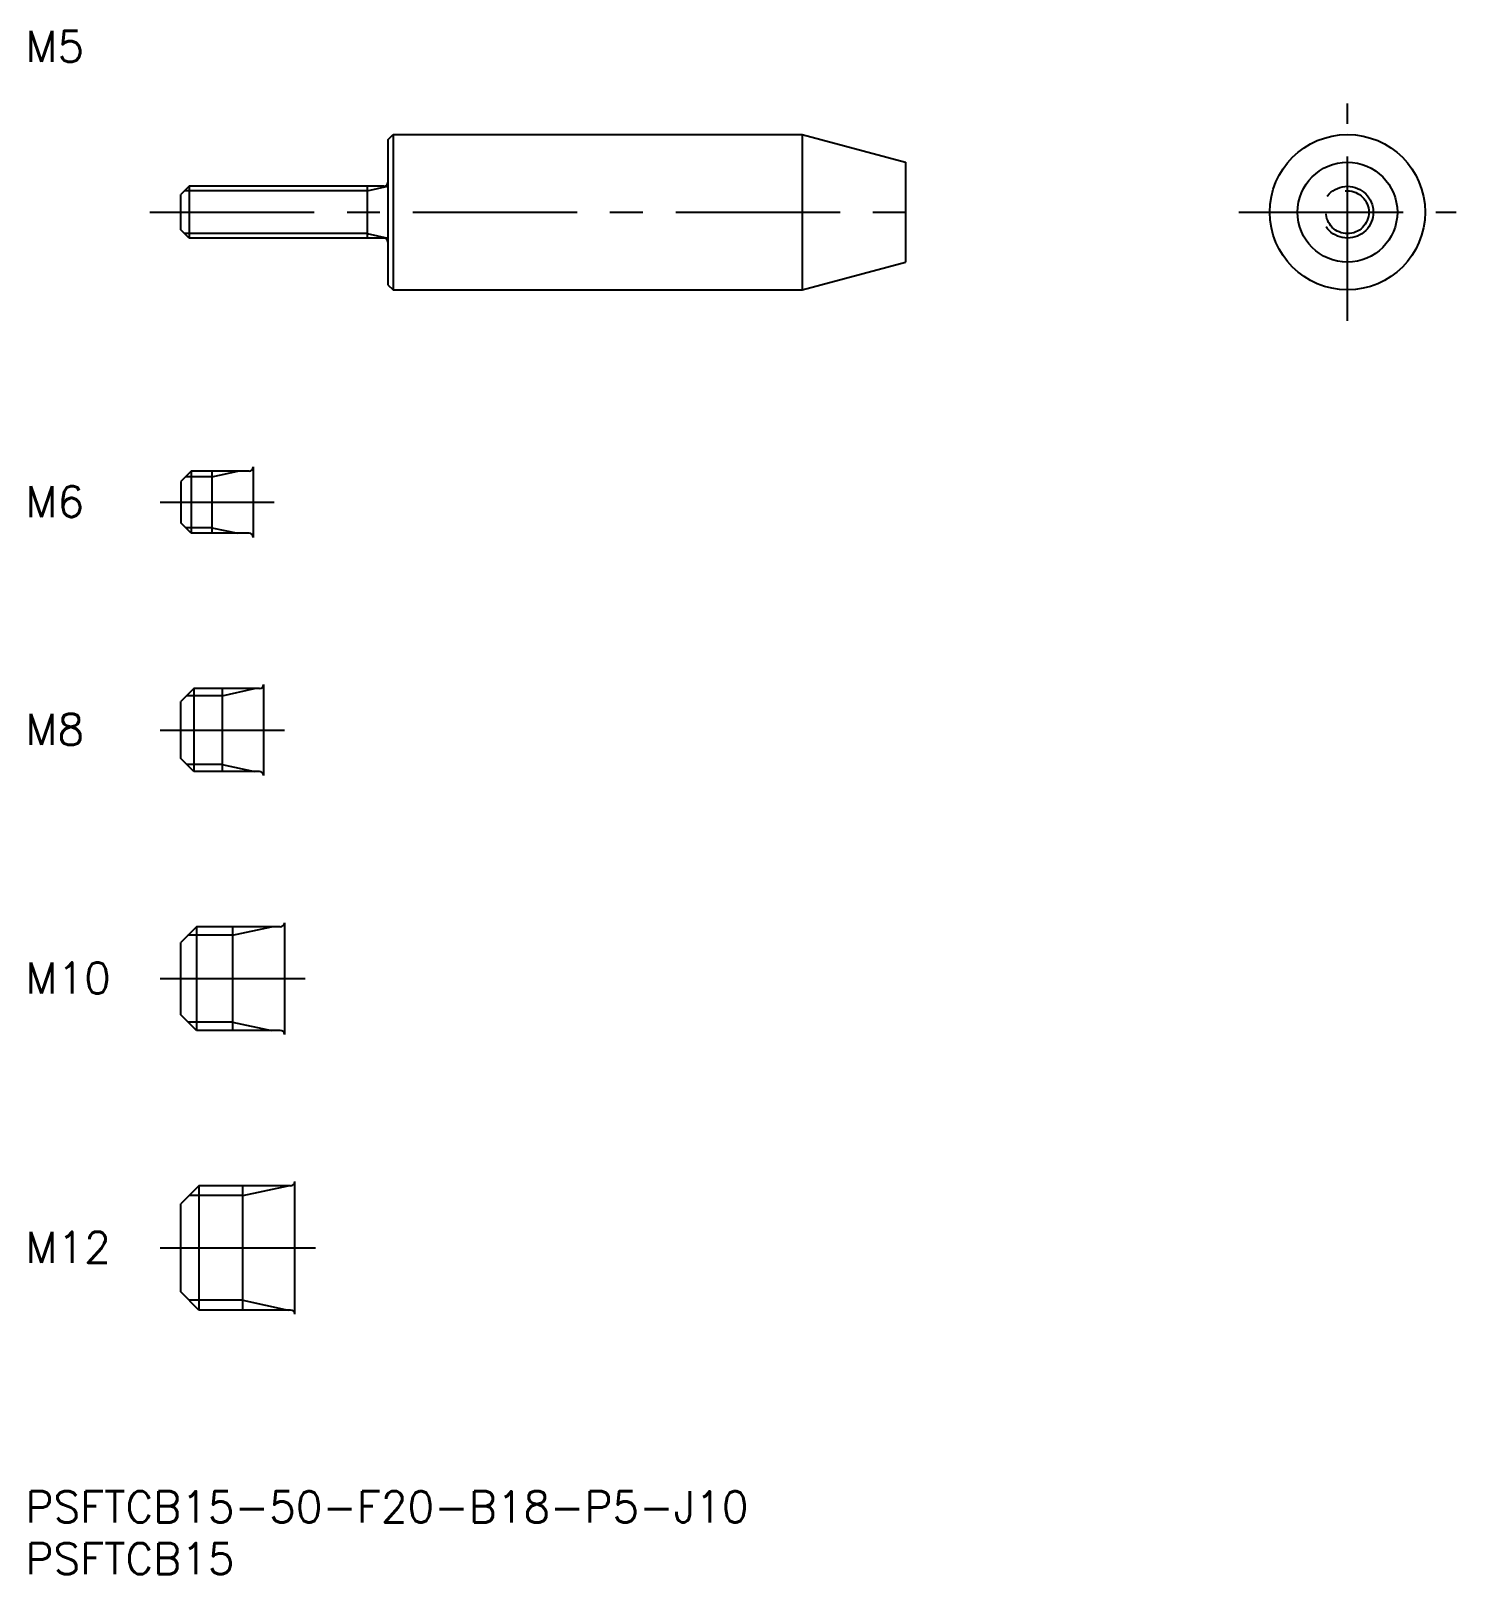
# Model space of a CAD drawing. Extents: x 1 to 138, y -8 to 141.
import ezdxf

# ---------------------------------------------------------------- set-up
doc = ezdxf.new("R2010")
doc.units = 0
doc.header["$LTSCALE"] = 0.5
doc.linetypes.add('CENTER', pattern=[50.8, 31.75, -6.35, 6.35, -6.35])
doc.linetypes.add('DASHED', pattern=[19.05, 12.7, -6.35])
for name, color, linetype in [('MSM_CENTER', 1, 'CENTER'), ('MSM_CONTINUOUS', 7, 'CONTINUOUS'), ('MSM_DASHED', 4, 'DASHED'), ('MSM_NARROW', 5, 'CONTINUOUS'), ('MSM_PART_NUMBER', 7, 'CONTINUOUS')]:
    doc.layers.add(name, color=color, linetype=linetype)
doc.styles.get("Standard").update_dxf_attribs({"font": 'txt.shx', "height": 1, "bigfont": 'bigfont.shx'})

# ---------------------------------------------------------------- blocks, each defined once
blk = doc.blocks.new('*U12')
at = {"layer": 'MSM_PART_NUMBER'}
blk.add_text('PSFTCB15-50-F20-B18-P5-J10', height=3, dxfattribs=at).set_placement((0, -3))
blk = doc.blocks.new('*U13')
at = {"layer": 'MSM_PART_NUMBER'}
blk.add_text('PSFTCB15', height=3, dxfattribs=at).set_placement((0, -8))
blk = doc.blocks.new('*U14')
at = {"layer": 'MSM_PART_NUMBER'}
blk.add_text('M12', height=3, dxfattribs=at).set_placement((0, 22.06))
blk = doc.blocks.new('*U15')
at = {"layer": 'MSM_PART_NUMBER'}
blk.add_text('M10', height=3, dxfattribs=at).set_placement((0, 48.06))
blk = doc.blocks.new('*U16')
at = {"layer": 'MSM_PART_NUMBER'}
blk.add_text('M8', height=3, dxfattribs=at).set_placement((0, 72.06))
blk = doc.blocks.new('*U17')
at = {"layer": 'MSM_PART_NUMBER'}
blk.add_text('M6', height=3, dxfattribs=at).set_placement((0, 94.06))
blk = doc.blocks.new('*U18')
at = {"layer": 'MSM_PART_NUMBER'}
blk.add_text('M5', height=3, dxfattribs=at).set_placement((0, 138.01))

msp = doc.modelspace()

# ---------------------------------------------------------------- linework, layer by layer
at = {"layer": 'MSM_CENTER'}
for p, q in [((127.68, 113), (127.68, 134)), ((12, 123.5), (88, 123.5)), ((117.18, 123.5), (138.18, 123.5)), ((13, 95.5), (24, 95.5)), ((13, 73.5), (25, 73.5)), ((13, 49.5), (27, 49.5)), ((13, 23.5), (28, 23.5))]:
    msp.add_line(p, q, dxfattribs=at)
at = {"layer": 'MSM_CONTINUOUS'}
for p, q in [((35, 130.5), (35.5, 131)), ((35, 130.5), (35, 116.5)), ((35.5, 131), (75, 131)), ((35.5, 131), (35.5, 116)), ((75, 131), (75, 116)), ((75, 131), (85, 128.32)), ((85, 128.32), (85, 118.68)), ((15.8, 126), (15, 125.2)), ((15, 121.8), (15, 125.2)), ((34.6, 126), (15.8, 126)), ((15.8, 126), (15.8, 121)), ((33, 126), (33, 121)), ((15.8, 121), (15, 121.8)), ((34.6, 121), (15.8, 121)), ((75, 116), (85, 118.68)), ((35, 116.5), (35.5, 116)), ((35.5, 116), (75, 116)), ((16, 98.5), (15, 97.5)), ((21.6, 98.5), (16, 98.5)), ((16, 98.5), (16, 92.5)), ((18, 98.5), (18, 92.5)), ((22, 98.9), (22, 92.1)), ((15, 97.5), (15, 93.5)), ((16, 92.5), (15, 93.5)), ((21.6, 92.5), (16, 92.5)), ((16.25, 77.5), (15, 76.25)), ((22.6, 77.5), (16.25, 77.5)), ((16.25, 77.5), (16.25, 69.5)), ((19, 77.5), (19, 69.5)), ((23, 77.9), (23, 69.1)), ((15, 70.75), (15, 76.25)), ((16.25, 69.5), (15, 70.75)), ((22.6, 69.5), (16.25, 69.5)), ((16.5, 54.5), (15, 53)), ((24.6, 54.5), (16.5, 54.5)), ((16.5, 54.5), (16.5, 44.5)), ((20, 54.5), (20, 44.5)), ((25, 54.9), (25, 44.1)), ((15, 46), (15, 53)), ((16.5, 44.5), (15, 46)), ((24.6, 44.5), (16.5, 44.5)), ((26, 17.1), (26, 29.9)), ((16.75, 29.5), (15, 27.75)), ((25.6, 29.5), (16.75, 29.5)), ((16.75, 29.5), (16.75, 17.5)), ((21, 17.5), (21, 29.5)), ((15, 19.25), (15, 27.75)), ((16.75, 17.5), (15, 19.25)), ((25.6, 17.5), (16.75, 17.5))]:
    msp.add_line(p, q, dxfattribs=at)
for radius in [7.5, 4.82]:
    msp.add_circle((127.68, 123.5), radius, dxfattribs=at)
for centre, start, end in [((34.6, 126.4), 270, 0), ((34.6, 120.6), 0, 90), ((21.6, 98.9), 270, 0), ((21.6, 92.1), 0, 90), ((22.6, 77.9), 270, 0), ((22.6, 69.1), 0, 90), ((24.6, 54.9), 270, 0), ((24.6, 44.1), 0, 90), ((25.6, 29.9), 270, 0), ((25.6, 17.1), 0, 90)]:
    msp.add_arc(centre, 0.4, start, end, dxfattribs=at)
at = {"layer": 'MSM_DASHED'}
for radius in [2.5, 2.07]:
    msp.add_circle((127.68, 123.5), radius, dxfattribs=at)
at = {"layer": 'MSM_NARROW'}
for p, q in [((33, 125.57), (15.37, 125.57)), ((33, 125.57), (35, 126)), ((33, 121.43), (15.37, 121.43)), ((33, 121.43), (35, 121)), ((18, 97.96), (20.5, 98.5)), ((18, 97.96), (15.46, 97.96)), ((18, 93.04), (15.46, 93.04)), ((18, 93.04), (20.5, 92.5)), ((19, 76.82), (22.12, 77.5)), ((19, 76.82), (15.57, 76.82)), ((19, 70.18), (15.57, 70.18)), ((19, 70.18), (22.12, 69.5)), ((20, 53.69), (15.69, 53.69)), ((20, 53.69), (23.75, 54.5)), ((20, 45.31), (15.69, 45.31)), ((20, 45.31), (23.75, 44.5)), ((21, 28.55), (15.8, 28.55)), ((21, 28.55), (25.38, 29.5)), ((21, 18.45), (15.8, 18.45)), ((21, 18.45), (25.38, 17.5))]:
    msp.add_line(p, q, dxfattribs=at)

# ---------------------------------------------------------------- block references
at = {"layer": 'MSM_CONTINUOUS'}
for name in ['*U18', '*U17', '*U16', '*U15', '*U14', '*U12', '*U13']:
    msp.add_blockref(name, (0, 0), dxfattribs=at)

doc.saveas('drawing.dxf')
